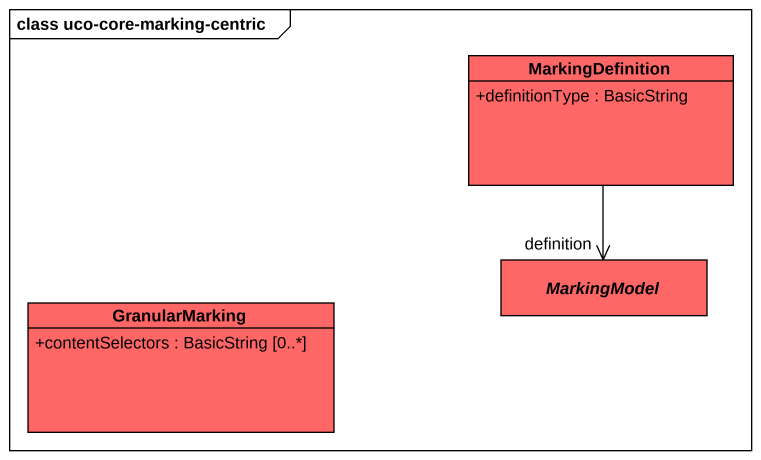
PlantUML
@startuml
mainframe class uco-core-marking-centric
hide circle
hide empty members
skinparam classAttributeIconSize 0
class MarkingDefinition #FF6666 {
  +definitionType : BasicString
}
abstract class MarkingModel #FF6666
class GranularMarking #FF6666 {
  +contentSelectors : BasicString [0..*]
}
MarkingModel "definition" <-up- MarkingDefinition
@enduml
